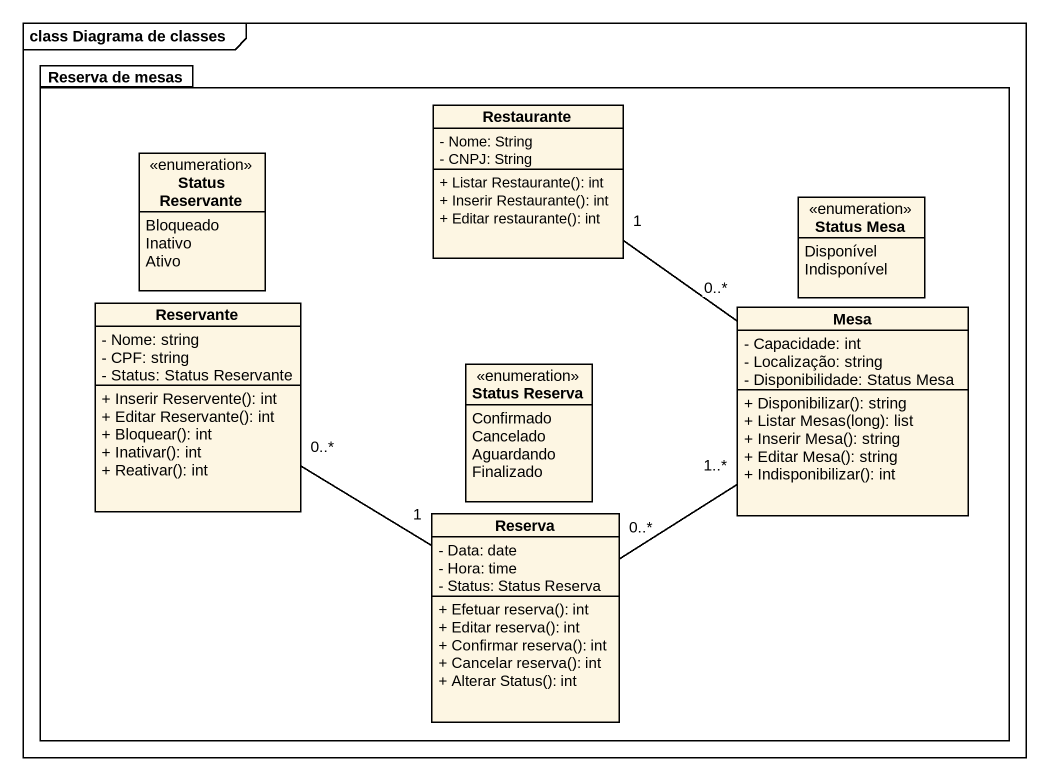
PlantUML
@startuml
mainframe class Diagrama de classes
hide circle
hide empty members
skinparam classAttributeIconSize 0
package "Reserva de mesas" as Reserva_de_mesas {
  class Restaurante {
    - Nome: String
    - CNPJ: String
    + Listar Restaurante(): int
    + Inserir Restaurante(): int
    + Editar restaurante(): int
  }
  enum "Status Reservante" as Status_Reservante {
    Bloqueado
    Inativo
    Ativo
  }
  enum "Status Mesa" as Status_Mesa {
    Disponível
    Indisponível
  }
  class Reservante {
    - Nome: string
    - CPF: string
    - Status: Status Reservante
    + Inserir Reservente(): int
    + Editar Reservante(): int
    + Bloquear(): int
    + Inativar(): int
    + Reativar(): int
  }
  class Mesa {
    - Capacidade: int
    - Localização: string
    - Disponibilidade: Status Mesa
    + Disponibilizar(): string
    + Listar Mesas(long): list
    + Inserir Mesa(): string
    + Editar Mesa(): string
    + Indisponibilizar(): int
  }
  enum "Status Reserva" as Status_Reserva {
    Confirmado
    Cancelado
    Aguardando
    Finalizado
  }
  class Reserva {
    - Data: date
    - Hora: time
    - Status: Status Reserva
    + Efetuar reserva(): int
    + Editar reserva(): int
    + Confirmar reserva(): int
    + Cancelar reserva(): int
    + Alterar Status(): int
  }
}
Restaurante "1" -- "0..*" Mesa
Reservante "0..*" -- "1" Reserva
Mesa "1..*" -- "0..*" Reserva
@enduml
